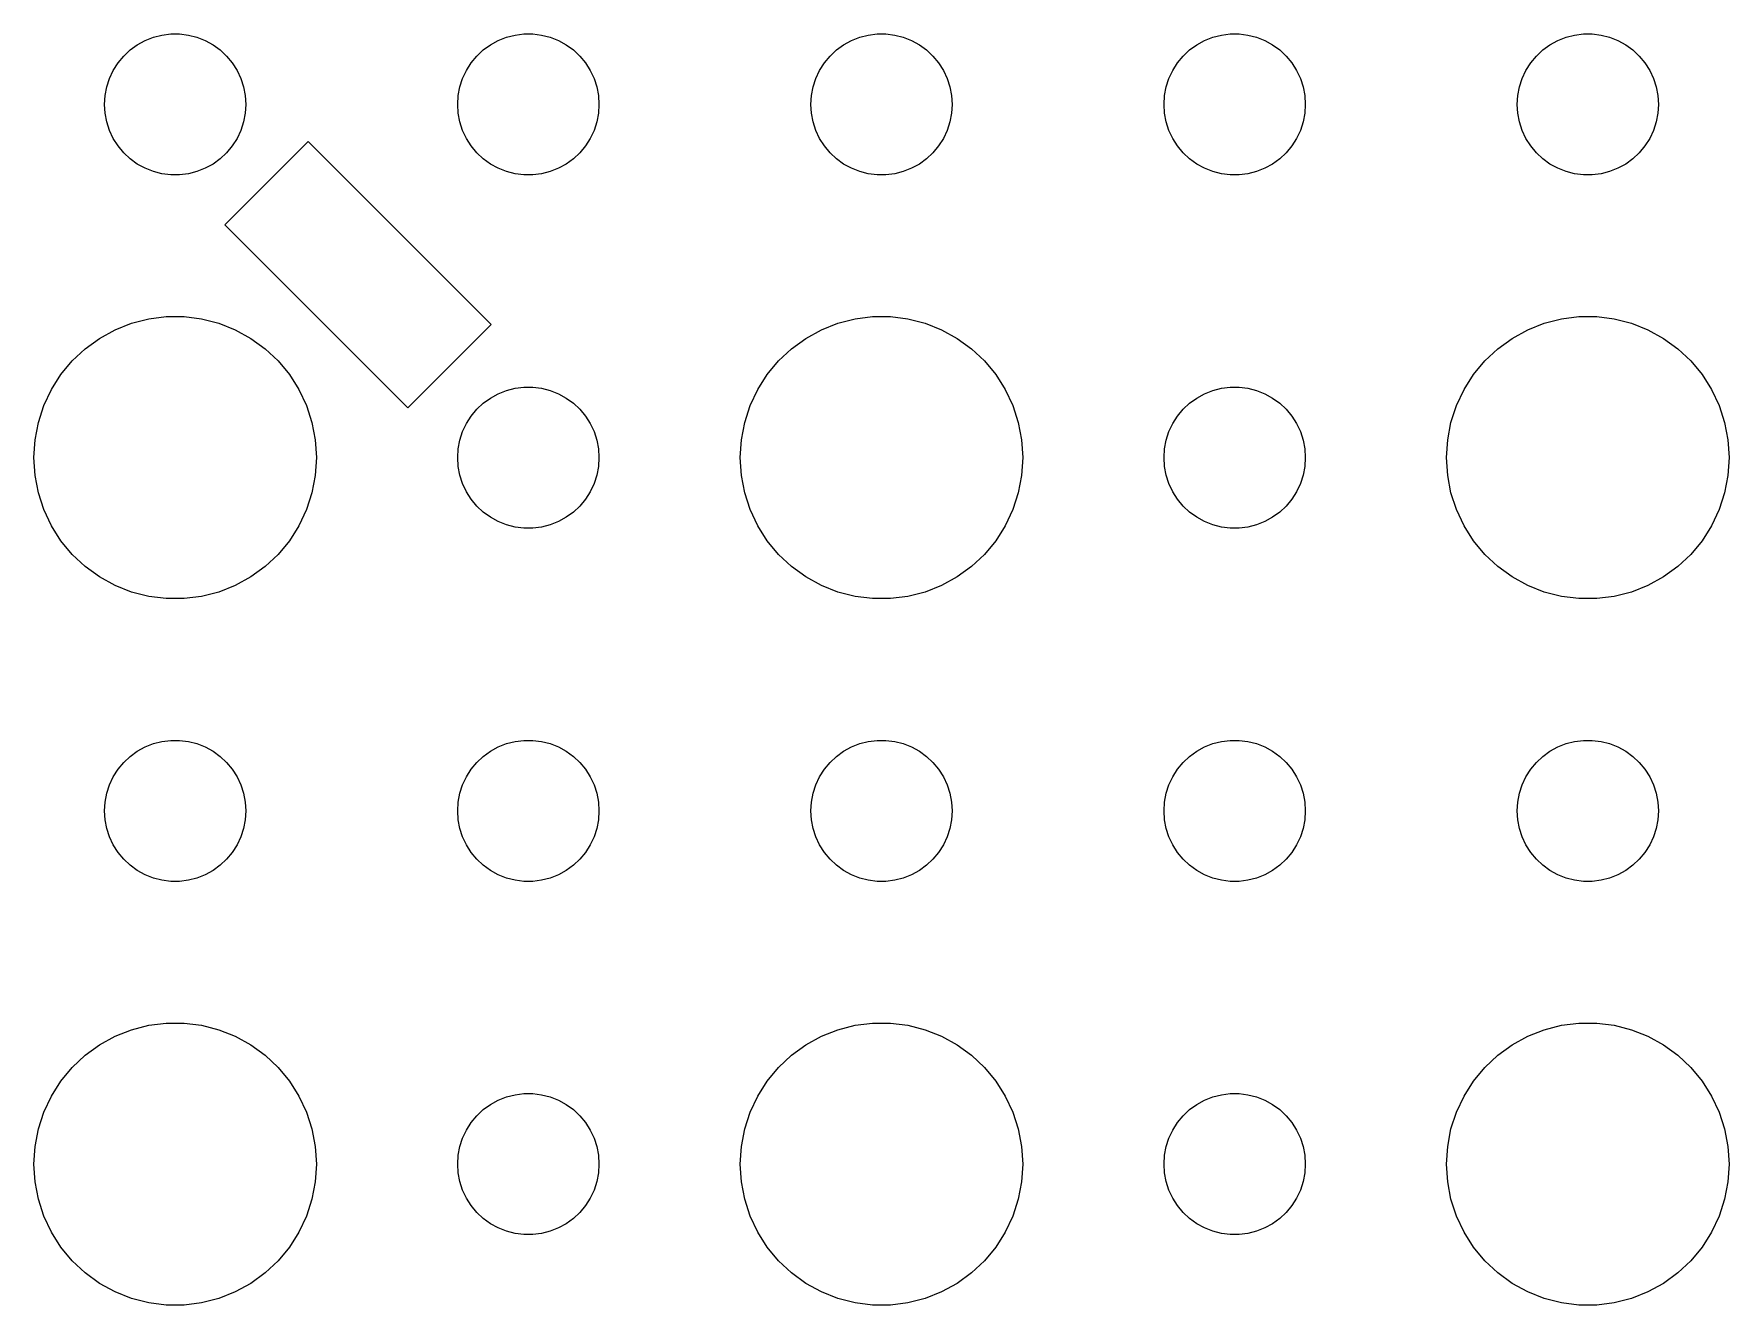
# Model space of a CAD drawing. Header units: metres. Extents: x -69 to 69, y 41 to 289.
# Drawn here: x -3 to 33, y 202.01 to 229 of the extents above; entities that cross this region are included whole.
import ezdxf

# ---------------------------------------------------------------- set-up
doc = ezdxf.new("R2010")
doc.units = ezdxf.units.M

msp = doc.modelspace()

# ---------------------------------------------------------------- linework, layer by layer
for p, q in [((-0.46352, 228.927), (-0.28107, 228.973)), ((-0.28107, 228.973), (-0.09418, 228.997)), ((-0.09418, 228.997), (0.09418, 228.997)), ((0.09418, 228.997), (0.28107, 228.973)), ((0.28107, 228.973), (0.46352, 228.927)), ((7.03647, 228.927), (7.21892, 228.973)), ((7.21892, 228.973), (7.40581, 228.997)), ((7.40581, 228.997), (7.59418, 228.997)), ((7.59418, 228.997), (7.78107, 228.973)), ((7.78107, 228.973), (7.96352, 228.927)), ((14.5365, 228.927), (14.7189, 228.973)), ((14.7189, 228.973), (14.9058, 228.997)), ((14.9058, 228.997), (15.0942, 228.997)), ((15.0942, 228.997), (15.2811, 228.973)), ((15.2811, 228.973), (15.4635, 228.927)), ((22.0365, 228.927), (22.2189, 228.973)), ((22.2189, 228.973), (22.4058, 228.997)), ((22.4058, 228.997), (22.5942, 228.997)), ((22.5942, 228.997), (22.7811, 228.973)), ((22.7811, 228.973), (22.9635, 228.927)), ((29.5365, 228.927), (29.7189, 228.973)), ((29.7189, 228.973), (29.9058, 228.997)), ((29.9058, 228.997), (30.0942, 228.997)), ((30.0942, 228.997), (30.2811, 228.973)), ((30.2811, 228.973), (30.4635, 228.927)), ((-1.09344, 228.527), (-0.95613, 228.656)), ((-0.95613, 228.656), (-0.80373, 228.766)), ((-0.80373, 228.766), (-0.63866, 228.857)), ((-0.63866, 228.857), (-0.46352, 228.927)), ((0.46352, 228.927), (0.63866, 228.857)), ((0.63866, 228.857), (0.80373, 228.766)), ((0.80373, 228.766), (0.95613, 228.656)), ((0.95613, 228.656), (1.09344, 228.527)), ((6.40654, 228.527), (6.54385, 228.656)), ((6.54385, 228.656), (6.69626, 228.766)), ((6.69626, 228.766), (6.86133, 228.857)), ((6.86133, 228.857), (7.03647, 228.927)), ((7.96352, 228.927), (8.13866, 228.857)), ((8.13866, 228.857), (8.30373, 228.766)), ((8.30373, 228.766), (8.45613, 228.656)), ((8.45613, 228.656), (8.59344, 228.527)), ((13.9065, 228.527), (14.0439, 228.656)), ((14.0439, 228.656), (14.1963, 228.766)), ((14.1963, 228.766), (14.3613, 228.857)), ((14.3613, 228.857), (14.5365, 228.927)), ((15.4635, 228.927), (15.6387, 228.857)), ((15.6387, 228.857), (15.8037, 228.766)), ((15.8037, 228.766), (15.9561, 228.656)), ((15.9561, 228.656), (16.0934, 228.527)), ((21.4065, 228.527), (21.5439, 228.656)), ((21.5439, 228.656), (21.6963, 228.766)), ((21.6963, 228.766), (21.8613, 228.857)), ((21.8613, 228.857), (22.0365, 228.927)), ((22.9635, 228.927), (23.1387, 228.857)), ((23.1387, 228.857), (23.3037, 228.766)), ((23.3037, 228.766), (23.4561, 228.656)), ((23.4561, 228.656), (23.5934, 228.527)), ((28.9065, 228.527), (29.0439, 228.656)), ((29.0439, 228.656), (29.1963, 228.766)), ((29.1963, 228.766), (29.3613, 228.857)), ((29.3613, 228.857), (29.5365, 228.927)), ((30.4635, 228.927), (30.6387, 228.857)), ((30.6387, 228.857), (30.8037, 228.766)), ((30.8037, 228.766), (30.9561, 228.656)), ((30.9561, 228.656), (31.0934, 228.527)), ((-1.31445, 228.223), (-1.21352, 228.382)), ((-1.21352, 228.382), (-1.09344, 228.527)), ((1.09344, 228.527), (1.21352, 228.382)), ((1.21352, 228.382), (1.31445, 228.223)), ((6.18553, 228.223), (6.28647, 228.382)), ((6.28647, 228.382), (6.40654, 228.527)), ((8.59344, 228.527), (8.71352, 228.382)), ((8.71352, 228.382), (8.81445, 228.223)), ((13.6855, 228.223), (13.7865, 228.382)), ((13.7865, 228.382), (13.9065, 228.527)), ((16.0934, 228.527), (16.2135, 228.382)), ((16.2135, 228.382), (16.3145, 228.223)), ((21.1855, 228.223), (21.2865, 228.382)), ((21.2865, 228.382), (21.4065, 228.527)), ((23.5934, 228.527), (23.7135, 228.382)), ((23.7135, 228.382), (23.8145, 228.223)), ((28.6855, 228.223), (28.7865, 228.382)), ((28.7865, 228.382), (28.9065, 228.527)), ((31.0934, 228.527), (31.2135, 228.382)), ((31.2135, 228.382), (31.3145, 228.223)), ((-1.45287, 227.873), (-1.39465, 228.052)), ((-1.39465, 228.052), (-1.31445, 228.223)), ((1.31445, 228.223), (1.39465, 228.052)), ((1.39465, 228.052), (1.45287, 227.873)), ((6.04712, 227.873), (6.10533, 228.052)), ((6.10533, 228.052), (6.18553, 228.223)), ((8.81445, 228.223), (8.89465, 228.052)), ((8.89465, 228.052), (8.95287, 227.873)), ((13.5471, 227.873), (13.6053, 228.052)), ((13.6053, 228.052), (13.6855, 228.223)), ((16.3145, 228.223), (16.3947, 228.052)), ((16.3947, 228.052), (16.4529, 227.873)), ((21.0471, 227.873), (21.1053, 228.052)), ((21.1053, 228.052), (21.1855, 228.223)), ((23.8145, 228.223), (23.8947, 228.052)), ((23.8947, 228.052), (23.9529, 227.873)), ((28.5471, 227.873), (28.6053, 228.052)), ((28.6053, 228.052), (28.6855, 228.223)), ((31.3145, 228.223), (31.3947, 228.052)), ((31.3947, 228.052), (31.4529, 227.873)), ((-1.5, 227.5), (-1.48816, 227.688)), ((-1.48816, 227.688), (-1.45287, 227.873)), ((1.45287, 227.873), (1.48816, 227.688)), ((1.48816, 227.688), (1.5, 227.5)), ((6, 227.5), (6.01183, 227.688)), ((6.01183, 227.688), (6.04712, 227.873)), ((8.95287, 227.873), (8.98816, 227.688)), ((8.98816, 227.688), (9, 227.5)), ((13.5, 227.5), (13.5118, 227.688)), ((13.5118, 227.688), (13.5471, 227.873)), ((16.4529, 227.873), (16.4882, 227.688)), ((16.4882, 227.688), (16.5, 227.5)), ((21, 227.5), (21.0118, 227.688)), ((21.0118, 227.688), (21.0471, 227.873)), ((23.9529, 227.873), (23.9882, 227.688)), ((23.9882, 227.688), (24, 227.5)), ((28.5, 227.5), (28.5118, 227.688)), ((28.5118, 227.688), (28.5471, 227.873)), ((31.4529, 227.873), (31.4882, 227.688)), ((31.4882, 227.688), (31.5, 227.5)), ((-1.48816, 227.312), (-1.5, 227.5)), ((-1.45287, 227.127), (-1.48816, 227.312)), ((1.48816, 227.312), (1.45287, 227.127)), ((1.5, 227.5), (1.48816, 227.312)), ((6.01183, 227.312), (6, 227.5)), ((6.04712, 227.127), (6.01183, 227.312)), ((8.98816, 227.312), (8.95287, 227.127)), ((9, 227.5), (8.98816, 227.312)), ((13.5118, 227.312), (13.5, 227.5)), ((13.5471, 227.127), (13.5118, 227.312)), ((16.4882, 227.312), (16.4529, 227.127)), ((16.5, 227.5), (16.4882, 227.312)), ((21.0118, 227.312), (21, 227.5)), ((21.0471, 227.127), (21.0118, 227.312)), ((23.9882, 227.312), (23.9529, 227.127)), ((24, 227.5), (23.9882, 227.312)), ((28.5118, 227.312), (28.5, 227.5)), ((28.5471, 227.127), (28.5118, 227.312)), ((31.4882, 227.312), (31.4529, 227.127)), ((31.5, 227.5), (31.4882, 227.312)), ((-1.39465, 226.948), (-1.45287, 227.127)), ((-1.31445, 226.777), (-1.39465, 226.948)), ((1.39465, 226.948), (1.31445, 226.777)), ((1.45287, 227.127), (1.39465, 226.948)), ((6.10533, 226.948), (6.04712, 227.127)), ((6.18553, 226.777), (6.10533, 226.948)), ((8.89465, 226.948), (8.81445, 226.777)), ((8.95287, 227.127), (8.89465, 226.948)), ((13.6053, 226.948), (13.5471, 227.127)), ((13.6855, 226.777), (13.6053, 226.948)), ((16.3947, 226.948), (16.3145, 226.777)), ((16.4529, 227.127), (16.3947, 226.948)), ((21.1053, 226.948), (21.0471, 227.127)), ((21.1855, 226.777), (21.1053, 226.948)), ((23.8947, 226.948), (23.8145, 226.777)), ((23.9529, 227.127), (23.8947, 226.948)), ((28.6053, 226.948), (28.5471, 227.127)), ((28.6855, 226.777), (28.6053, 226.948)), ((31.3947, 226.948), (31.3145, 226.777)), ((31.4529, 227.127), (31.3947, 226.948)), ((-1.21352, 226.618), (-1.31445, 226.777)), ((-1.09344, 226.473), (-1.21352, 226.618)), ((-0.95613, 226.344), (-1.09344, 226.473)), ((1.09344, 226.473), (0.95613, 226.344)), ((1.05664, 224.943), (2.8244, 226.711)), ((1.21352, 226.618), (1.09344, 226.473)), ((1.31445, 226.777), (1.21352, 226.618)), ((2.8244, 226.711), (6.71112, 222.824)), ((6.28647, 226.618), (6.18553, 226.777)), ((6.40654, 226.473), (6.28647, 226.618)), ((6.54385, 226.344), (6.40654, 226.473)), ((8.59344, 226.473), (8.45613, 226.344)), ((8.71352, 226.618), (8.59344, 226.473)), ((8.81445, 226.777), (8.71352, 226.618)), ((13.7865, 226.618), (13.6855, 226.777)), ((13.9065, 226.473), (13.7865, 226.618)), ((14.0439, 226.344), (13.9065, 226.473)), ((16.0934, 226.473), (15.9561, 226.344)), ((16.2135, 226.618), (16.0934, 226.473)), ((16.3145, 226.777), (16.2135, 226.618)), ((21.2865, 226.618), (21.1855, 226.777)), ((21.4065, 226.473), (21.2865, 226.618)), ((21.5439, 226.344), (21.4065, 226.473)), ((23.5934, 226.473), (23.4561, 226.344)), ((23.7135, 226.618), (23.5934, 226.473)), ((23.8145, 226.777), (23.7135, 226.618)), ((28.7865, 226.618), (28.6855, 226.777)), ((28.9065, 226.473), (28.7865, 226.618)), ((29.0439, 226.344), (28.9065, 226.473)), ((31.0934, 226.473), (30.9561, 226.344)), ((31.2135, 226.618), (31.0934, 226.473)), ((31.3145, 226.777), (31.2135, 226.618)), ((-0.80373, 226.234), (-0.95613, 226.344)), ((-0.63866, 226.143), (-0.80373, 226.234)), ((-0.46352, 226.073), (-0.63866, 226.143)), ((0.63866, 226.143), (0.46352, 226.073)), ((0.80373, 226.234), (0.63866, 226.143)), ((0.95613, 226.344), (0.80373, 226.234)), ((6.69626, 226.234), (6.54385, 226.344)), ((6.86133, 226.143), (6.69626, 226.234)), ((7.03647, 226.073), (6.86133, 226.143)), ((8.13866, 226.143), (7.96352, 226.073)), ((8.30373, 226.234), (8.13866, 226.143)), ((8.45613, 226.344), (8.30373, 226.234)), ((14.1963, 226.234), (14.0439, 226.344)), ((14.3613, 226.143), (14.1963, 226.234)), ((14.5365, 226.073), (14.3613, 226.143)), ((15.6387, 226.143), (15.4635, 226.073)), ((15.8037, 226.234), (15.6387, 226.143)), ((15.9561, 226.344), (15.8037, 226.234)), ((21.6963, 226.234), (21.5439, 226.344)), ((21.8613, 226.143), (21.6963, 226.234)), ((22.0365, 226.073), (21.8613, 226.143)), ((23.1387, 226.143), (22.9635, 226.073)), ((23.3037, 226.234), (23.1387, 226.143)), ((23.4561, 226.344), (23.3037, 226.234)), ((29.1963, 226.234), (29.0439, 226.344)), ((29.3613, 226.143), (29.1963, 226.234)), ((29.5365, 226.073), (29.3613, 226.143)), ((30.6387, 226.143), (30.4635, 226.073)), ((30.8037, 226.234), (30.6387, 226.143)), ((30.9561, 226.344), (30.8037, 226.234)), ((-0.28107, 226.027), (-0.46352, 226.073)), ((-0.09418, 226.003), (-0.28107, 226.027)), ((0.09418, 226.003), (-0.09418, 226.003)), ((0.28107, 226.027), (0.09418, 226.003)), ((0.46352, 226.073), (0.28107, 226.027)), ((7.21892, 226.027), (7.03647, 226.073)), ((7.40581, 226.003), (7.21892, 226.027)), ((7.59418, 226.003), (7.40581, 226.003)), ((7.78107, 226.027), (7.59418, 226.003)), ((7.96352, 226.073), (7.78107, 226.027)), ((14.7189, 226.027), (14.5365, 226.073)), ((14.9058, 226.003), (14.7189, 226.027)), ((15.0942, 226.003), (14.9058, 226.003)), ((15.2811, 226.027), (15.0942, 226.003)), ((15.4635, 226.073), (15.2811, 226.027)), ((22.2189, 226.027), (22.0365, 226.073)), ((22.4058, 226.003), (22.2189, 226.027)), ((22.5942, 226.003), (22.4058, 226.003)), ((22.7811, 226.027), (22.5942, 226.003)), ((22.9635, 226.073), (22.7811, 226.027)), ((29.7189, 226.027), (29.5365, 226.073)), ((29.9058, 226.003), (29.7189, 226.027)), ((30.0942, 226.003), (29.9058, 226.003)), ((30.2811, 226.027), (30.0942, 226.003)), ((30.4635, 226.073), (30.2811, 226.027)), ((4.94334, 221.057), (1.05664, 224.943)), ((-1.27733, 222.714), (-0.92705, 222.853)), ((-0.92705, 222.853), (-0.56213, 222.947)), ((-0.56213, 222.947), (-0.18837, 222.994)), ((-0.18837, 222.994), (0.18837, 222.994)), ((0.18837, 222.994), (0.56213, 222.947)), ((0.56213, 222.947), (0.92705, 222.853)), ((0.92705, 222.853), (1.27733, 222.714)), ((13.7227, 222.714), (14.0729, 222.853)), ((14.0729, 222.853), (14.4379, 222.947)), ((14.4379, 222.947), (14.8116, 222.994)), ((14.8116, 222.994), (15.1884, 222.994)), ((15.1884, 222.994), (15.5621, 222.947)), ((15.5621, 222.947), (15.927, 222.853)), ((15.927, 222.853), (16.2773, 222.714)), ((28.7227, 222.714), (29.0729, 222.853)), ((29.0729, 222.853), (29.4379, 222.947)), ((29.4379, 222.947), (29.8116, 222.994)), ((29.8116, 222.994), (30.1884, 222.994)), ((30.1884, 222.994), (30.5621, 222.947)), ((30.5621, 222.947), (30.927, 222.853)), ((30.927, 222.853), (31.2773, 222.714)), ((-1.91226, 222.312), (-1.60747, 222.533)), ((-1.60747, 222.533), (-1.27733, 222.714)), ((1.27733, 222.714), (1.60747, 222.533)), ((1.60747, 222.533), (1.91226, 222.312)), ((6.71112, 222.824), (4.94334, 221.057)), ((13.0877, 222.312), (13.3925, 222.533)), ((13.3925, 222.533), (13.7227, 222.714)), ((16.2773, 222.714), (16.6075, 222.533)), ((16.6075, 222.533), (16.9123, 222.312)), ((28.0877, 222.312), (28.3925, 222.533)), ((28.3925, 222.533), (28.7227, 222.714)), ((31.2773, 222.714), (31.6075, 222.533)), ((31.6075, 222.533), (31.9123, 222.312)), ((-2.1869, 222.054), (-1.91226, 222.312)), ((1.91226, 222.312), (2.1869, 222.054)), ((12.8131, 222.054), (13.0877, 222.312)), ((16.9123, 222.312), (17.1869, 222.054)), ((27.8131, 222.054), (28.0877, 222.312)), ((31.9123, 222.312), (32.1869, 222.054)), ((-2.62891, 221.445), (-2.42705, 221.763)), ((-2.42705, 221.763), (-2.1869, 222.054)), ((2.1869, 222.054), (2.42705, 221.763)), ((2.42705, 221.763), (2.62891, 221.445)), ((12.3711, 221.445), (12.5729, 221.763)), ((12.5729, 221.763), (12.8131, 222.054)), ((17.1869, 222.054), (17.427, 221.763)), ((17.427, 221.763), (17.6289, 221.445)), ((27.3711, 221.445), (27.5729, 221.763)), ((27.5729, 221.763), (27.8131, 222.054)), ((32.1869, 222.054), (32.427, 221.763)), ((32.427, 221.763), (32.6289, 221.445)), ((-2.78932, 221.104), (-2.62891, 221.445)), ((2.62891, 221.445), (2.78932, 221.104)), ((6.86133, 221.357), (7.03647, 221.427)), ((7.03647, 221.427), (7.21892, 221.473)), ((7.21892, 221.473), (7.40581, 221.497)), ((7.40581, 221.497), (7.59418, 221.497)), ((7.59418, 221.497), (7.78107, 221.473)), ((7.78107, 221.473), (7.96352, 221.427)), ((7.96352, 221.427), (8.13866, 221.357)), ((12.2107, 221.104), (12.3711, 221.445)), ((17.6289, 221.445), (17.7893, 221.104)), ((21.8613, 221.357), (22.0365, 221.427)), ((22.0365, 221.427), (22.2189, 221.473)), ((22.2189, 221.473), (22.4058, 221.497)), ((22.4058, 221.497), (22.5942, 221.497)), ((22.5942, 221.497), (22.7811, 221.473)), ((22.7811, 221.473), (22.9635, 221.427)), ((22.9635, 221.427), (23.1387, 221.357)), ((27.2107, 221.104), (27.3711, 221.445)), ((32.6289, 221.445), (32.7893, 221.104)), ((-2.90575, 220.746), (-2.78932, 221.104)), ((2.78932, 221.104), (2.90575, 220.746)), ((6.40654, 221.027), (6.54385, 221.156)), ((6.54385, 221.156), (6.69626, 221.266)), ((6.69626, 221.266), (6.86133, 221.357)), ((8.13866, 221.357), (8.30373, 221.266)), ((8.30373, 221.266), (8.45613, 221.156)), ((8.45613, 221.156), (8.59344, 221.027)), ((12.0942, 220.746), (12.2107, 221.104)), ((17.7893, 221.104), (17.9057, 220.746)), ((21.4065, 221.027), (21.5439, 221.156)), ((21.5439, 221.156), (21.6963, 221.266)), ((21.6963, 221.266), (21.8613, 221.357)), ((23.1387, 221.357), (23.3037, 221.266)), ((23.3037, 221.266), (23.4561, 221.156)), ((23.4561, 221.156), (23.5934, 221.027)), ((27.0942, 220.746), (27.2107, 221.104)), ((32.7893, 221.104), (32.9057, 220.746)), ((-2.97633, 220.376), (-2.90575, 220.746)), ((2.90575, 220.746), (2.97633, 220.376)), ((6.10533, 220.552), (6.18553, 220.723)), ((6.18553, 220.723), (6.28647, 220.882)), ((6.28647, 220.882), (6.40654, 221.027)), ((8.59344, 221.027), (8.71352, 220.882)), ((8.71352, 220.882), (8.81445, 220.723)), ((8.81445, 220.723), (8.89465, 220.552)), ((12.0237, 220.376), (12.0942, 220.746)), ((17.9057, 220.746), (17.9763, 220.376)), ((21.1053, 220.552), (21.1855, 220.723)), ((21.1855, 220.723), (21.2865, 220.882)), ((21.2865, 220.882), (21.4065, 221.027)), ((23.5934, 221.027), (23.7135, 220.882)), ((23.7135, 220.882), (23.8145, 220.723)), ((23.8145, 220.723), (23.8947, 220.552)), ((27.0237, 220.376), (27.0942, 220.746)), ((32.9057, 220.746), (32.9763, 220.376)), ((-3, 220), (-2.97633, 220.376)), ((2.97633, 220.376), (3, 220)), ((6.01183, 220.188), (6.04712, 220.373)), ((6.04712, 220.373), (6.10533, 220.552)), ((8.89465, 220.552), (8.95287, 220.373)), ((8.95287, 220.373), (8.98816, 220.188)), ((12, 220), (12.0237, 220.376)), ((17.9763, 220.376), (18, 220)), ((21.0118, 220.188), (21.0471, 220.373)), ((21.0471, 220.373), (21.1053, 220.552)), ((23.8947, 220.552), (23.9529, 220.373)), ((23.9529, 220.373), (23.9882, 220.188)), ((27, 220), (27.0237, 220.376)), ((32.9763, 220.376), (33, 220)), ((-2.97633, 219.624), (-3, 220)), ((3, 220), (2.97633, 219.624)), ((6, 220), (6.01183, 220.188)), ((6.01183, 219.812), (6, 220)), ((8.98816, 220.188), (9, 220)), ((9, 220), (8.98816, 219.812)), ((12.0237, 219.624), (12, 220)), ((18, 220), (17.9763, 219.624)), ((21, 220), (21.0118, 220.188)), ((21.0118, 219.812), (21, 220)), ((23.9882, 220.188), (24, 220)), ((24, 220), (23.9882, 219.812)), ((27.0237, 219.624), (27, 220)), ((33, 220), (32.9763, 219.624)), ((-2.90575, 219.254), (-2.97633, 219.624)), ((2.97633, 219.624), (2.90575, 219.254)), ((6.04712, 219.627), (6.01183, 219.812)), ((6.10533, 219.448), (6.04712, 219.627)), ((8.95287, 219.627), (8.89465, 219.448)), ((8.98816, 219.812), (8.95287, 219.627)), ((12.0942, 219.254), (12.0237, 219.624)), ((17.9763, 219.624), (17.9057, 219.254)), ((21.0471, 219.627), (21.0118, 219.812)), ((21.1053, 219.448), (21.0471, 219.627)), ((23.9529, 219.627), (23.8947, 219.448)), ((23.9882, 219.812), (23.9529, 219.627)), ((27.0942, 219.254), (27.0237, 219.624)), ((32.9763, 219.624), (32.9057, 219.254)), ((-2.78932, 218.896), (-2.90575, 219.254)), ((2.90575, 219.254), (2.78932, 218.896)), ((6.18553, 219.277), (6.10533, 219.448)), ((6.28647, 219.118), (6.18553, 219.277)), ((8.81445, 219.277), (8.71352, 219.118)), ((8.89465, 219.448), (8.81445, 219.277)), ((12.2107, 218.896), (12.0942, 219.254)), ((17.9057, 219.254), (17.7893, 218.896)), ((21.1855, 219.277), (21.1053, 219.448)), ((21.2865, 219.118), (21.1855, 219.277)), ((23.8145, 219.277), (23.7135, 219.118)), ((23.8947, 219.448), (23.8145, 219.277)), ((27.2107, 218.896), (27.0942, 219.254)), ((32.9057, 219.254), (32.7893, 218.896)), ((-2.62891, 218.555), (-2.78932, 218.896)), ((2.78932, 218.896), (2.62891, 218.555)), ((6.40654, 218.973), (6.28647, 219.118)), ((6.54385, 218.844), (6.40654, 218.973)), ((8.59344, 218.973), (8.45613, 218.844)), ((8.71352, 219.118), (8.59344, 218.973)), ((12.3711, 218.555), (12.2107, 218.896)), ((17.7893, 218.896), (17.6289, 218.555)), ((21.4065, 218.973), (21.2865, 219.118)), ((21.5439, 218.844), (21.4065, 218.973)), ((23.5934, 218.973), (23.4561, 218.844)), ((23.7135, 219.118), (23.5934, 218.973)), ((27.3711, 218.555), (27.2107, 218.896)), ((32.7893, 218.896), (32.6289, 218.555)), ((-2.42705, 218.237), (-2.62891, 218.555)), ((2.62891, 218.555), (2.42705, 218.237)), ((6.69626, 218.734), (6.54385, 218.844)), ((6.86133, 218.643), (6.69626, 218.734)), ((7.03647, 218.573), (6.86133, 218.643)), ((7.21892, 218.527), (7.03647, 218.573)), ((7.40581, 218.503), (7.21892, 218.527)), ((7.78107, 218.527), (7.59418, 218.503)), ((7.96352, 218.573), (7.78107, 218.527)), ((8.13866, 218.643), (7.96352, 218.573)), ((8.30373, 218.734), (8.13866, 218.643)), ((8.45613, 218.844), (8.30373, 218.734)), ((12.5729, 218.237), (12.3711, 218.555)), ((17.6289, 218.555), (17.427, 218.237)), ((21.6963, 218.734), (21.5439, 218.844)), ((21.8613, 218.643), (21.6963, 218.734)), ((22.0365, 218.573), (21.8613, 218.643)), ((22.2189, 218.527), (22.0365, 218.573)), ((22.4058, 218.503), (22.2189, 218.527)), ((22.7811, 218.527), (22.5942, 218.503)), ((22.9635, 218.573), (22.7811, 218.527)), ((23.1387, 218.643), (22.9635, 218.573)), ((23.3037, 218.734), (23.1387, 218.643)), ((23.4561, 218.844), (23.3037, 218.734)), ((27.5729, 218.237), (27.3711, 218.555)), ((32.6289, 218.555), (32.427, 218.237)), ((-2.1869, 217.946), (-2.42705, 218.237)), ((2.42705, 218.237), (2.1869, 217.946)), ((7.59418, 218.503), (7.40581, 218.503)), ((12.8131, 217.946), (12.5729, 218.237)), ((17.427, 218.237), (17.1869, 217.946)), ((22.5942, 218.503), (22.4058, 218.503)), ((27.8131, 217.946), (27.5729, 218.237)), ((32.427, 218.237), (32.1869, 217.946)), ((-1.91226, 217.688), (-2.1869, 217.946)), ((2.1869, 217.946), (1.91226, 217.688)), ((13.0877, 217.688), (12.8131, 217.946)), ((17.1869, 217.946), (16.9123, 217.688)), ((28.0877, 217.688), (27.8131, 217.946)), ((32.1869, 217.946), (31.9123, 217.688)), ((-1.60747, 217.467), (-1.91226, 217.688)), ((-1.27733, 217.286), (-1.60747, 217.467)), ((1.60747, 217.467), (1.27733, 217.286)), ((1.91226, 217.688), (1.60747, 217.467)), ((13.3925, 217.467), (13.0877, 217.688)), ((13.7227, 217.286), (13.3925, 217.467)), ((16.6075, 217.467), (16.2773, 217.286)), ((16.9123, 217.688), (16.6075, 217.467)), ((28.3925, 217.467), (28.0877, 217.688)), ((28.7227, 217.286), (28.3925, 217.467)), ((31.6075, 217.467), (31.2773, 217.286)), ((31.9123, 217.688), (31.6075, 217.467)), ((-0.92705, 217.147), (-1.27733, 217.286)), ((-0.56213, 217.053), (-0.92705, 217.147)), ((0.92705, 217.147), (0.56213, 217.053)), ((1.27733, 217.286), (0.92705, 217.147)), ((14.0729, 217.147), (13.7227, 217.286)), ((14.4379, 217.053), (14.0729, 217.147)), ((15.927, 217.147), (15.5621, 217.053)), ((16.2773, 217.286), (15.927, 217.147)), ((29.0729, 217.147), (28.7227, 217.286)), ((29.4379, 217.053), (29.0729, 217.147)), ((30.927, 217.147), (30.5621, 217.053)), ((31.2773, 217.286), (30.927, 217.147)), ((-0.18837, 217.006), (-0.56213, 217.053)), ((0.18837, 217.006), (-0.18837, 217.006)), ((0.56213, 217.053), (0.18837, 217.006)), ((14.8116, 217.006), (14.4379, 217.053)), ((15.1884, 217.006), (14.8116, 217.006)), ((15.5621, 217.053), (15.1884, 217.006)), ((29.8116, 217.006), (29.4379, 217.053)), ((30.1884, 217.006), (29.8116, 217.006)), ((30.5621, 217.053), (30.1884, 217.006)), ((-0.80373, 213.766), (-0.63866, 213.857)), ((-0.63866, 213.857), (-0.46352, 213.927)), ((-0.46352, 213.927), (-0.28107, 213.973)), ((-0.28107, 213.973), (-0.09418, 213.997)), ((-0.09418, 213.997), (0.09418, 213.997)), ((0.09418, 213.997), (0.28107, 213.973)), ((0.28107, 213.973), (0.46352, 213.927)), ((0.46352, 213.927), (0.63866, 213.857)), ((0.63866, 213.857), (0.80373, 213.766)), ((6.69626, 213.766), (6.86133, 213.857)), ((6.86133, 213.857), (7.03647, 213.927)), ((7.03647, 213.927), (7.21892, 213.973)), ((7.21892, 213.973), (7.40581, 213.997)), ((7.40581, 213.997), (7.59418, 213.997)), ((7.59418, 213.997), (7.78107, 213.973)), ((7.78107, 213.973), (7.96352, 213.927)), ((7.96352, 213.927), (8.13866, 213.857)), ((8.13866, 213.857), (8.30373, 213.766)), ((14.1963, 213.766), (14.3613, 213.857)), ((14.3613, 213.857), (14.5365, 213.927)), ((14.5365, 213.927), (14.7189, 213.973)), ((14.7189, 213.973), (14.9058, 213.997)), ((14.9058, 213.997), (15.0942, 213.997)), ((15.0942, 213.997), (15.2811, 213.973)), ((15.2811, 213.973), (15.4635, 213.927)), ((15.4635, 213.927), (15.6387, 213.857)), ((15.6387, 213.857), (15.8037, 213.766)), ((21.6963, 213.766), (21.8613, 213.857)), ((21.8613, 213.857), (22.0365, 213.927)), ((22.0365, 213.927), (22.2189, 213.973)), ((22.2189, 213.973), (22.4058, 213.997)), ((22.4058, 213.997), (22.5942, 213.997)), ((22.5942, 213.997), (22.7811, 213.973)), ((22.7811, 213.973), (22.9635, 213.927)), ((22.9635, 213.927), (23.1387, 213.857)), ((23.1387, 213.857), (23.3037, 213.766)), ((29.1963, 213.766), (29.3613, 213.857)), ((29.3613, 213.857), (29.5365, 213.927)), ((29.5365, 213.927), (29.7189, 213.973)), ((29.7189, 213.973), (29.9058, 213.997)), ((29.9058, 213.997), (30.0942, 213.997)), ((30.0942, 213.997), (30.2811, 213.973)), ((30.2811, 213.973), (30.4635, 213.927)), ((30.4635, 213.927), (30.6387, 213.857)), ((30.6387, 213.857), (30.8037, 213.766)), ((-1.21352, 213.382), (-1.09344, 213.527)), ((-1.09344, 213.527), (-0.95613, 213.656)), ((-0.95613, 213.656), (-0.80373, 213.766)), ((0.80373, 213.766), (0.95613, 213.656)), ((0.95613, 213.656), (1.09344, 213.527)), ((1.09344, 213.527), (1.21352, 213.382)), ((6.28647, 213.382), (6.40654, 213.527)), ((6.40654, 213.527), (6.54385, 213.656)), ((6.54385, 213.656), (6.69626, 213.766)), ((8.30373, 213.766), (8.45613, 213.656)), ((8.45613, 213.656), (8.59344, 213.527)), ((8.59344, 213.527), (8.71352, 213.382)), ((13.7865, 213.382), (13.9065, 213.527)), ((13.9065, 213.527), (14.0439, 213.656)), ((14.0439, 213.656), (14.1963, 213.766)), ((15.8037, 213.766), (15.9561, 213.656)), ((15.9561, 213.656), (16.0934, 213.527)), ((16.0934, 213.527), (16.2135, 213.382)), ((21.2865, 213.382), (21.4065, 213.527)), ((21.4065, 213.527), (21.5439, 213.656)), ((21.5439, 213.656), (21.6963, 213.766)), ((23.3037, 213.766), (23.4561, 213.656)), ((23.4561, 213.656), (23.5934, 213.527)), ((23.5934, 213.527), (23.7135, 213.382)), ((28.7865, 213.382), (28.9065, 213.527)), ((28.9065, 213.527), (29.0439, 213.656)), ((29.0439, 213.656), (29.1963, 213.766)), ((30.8037, 213.766), (30.9561, 213.656)), ((30.9561, 213.656), (31.0934, 213.527)), ((31.0934, 213.527), (31.2135, 213.382)), ((-1.39465, 213.052), (-1.31445, 213.223)), ((-1.31445, 213.223), (-1.21352, 213.382)), ((1.21352, 213.382), (1.31445, 213.223)), ((1.31445, 213.223), (1.39465, 213.052)), ((6.10533, 213.052), (6.18553, 213.223)), ((6.18553, 213.223), (6.28647, 213.382)), ((8.71352, 213.382), (8.81445, 213.223)), ((8.81445, 213.223), (8.89465, 213.052)), ((13.6053, 213.052), (13.6855, 213.223)), ((13.6855, 213.223), (13.7865, 213.382)), ((16.2135, 213.382), (16.3145, 213.223)), ((16.3145, 213.223), (16.3947, 213.052)), ((21.1053, 213.052), (21.1855, 213.223)), ((21.1855, 213.223), (21.2865, 213.382)), ((23.7135, 213.382), (23.8145, 213.223)), ((23.8145, 213.223), (23.8947, 213.052)), ((28.6053, 213.052), (28.6855, 213.223)), ((28.6855, 213.223), (28.7865, 213.382)), ((31.2135, 213.382), (31.3145, 213.223)), ((31.3145, 213.223), (31.3947, 213.052)), ((-1.48816, 212.688), (-1.45287, 212.873)), ((-1.45287, 212.873), (-1.39465, 213.052)), ((1.39465, 213.052), (1.45287, 212.873)), ((1.45287, 212.873), (1.48816, 212.688)), ((6.01183, 212.688), (6.04712, 212.873)), ((6.04712, 212.873), (6.10533, 213.052)), ((8.89465, 213.052), (8.95287, 212.873)), ((8.95287, 212.873), (8.98816, 212.688)), ((13.5118, 212.688), (13.5471, 212.873)), ((13.5471, 212.873), (13.6053, 213.052)), ((16.3947, 213.052), (16.4529, 212.873)), ((16.4529, 212.873), (16.4882, 212.688)), ((21.0118, 212.688), (21.0471, 212.873)), ((21.0471, 212.873), (21.1053, 213.052)), ((23.8947, 213.052), (23.9529, 212.873)), ((23.9529, 212.873), (23.9882, 212.688)), ((28.5118, 212.688), (28.5471, 212.873)), ((28.5471, 212.873), (28.6053, 213.052)), ((31.3947, 213.052), (31.4529, 212.873)), ((31.4529, 212.873), (31.4882, 212.688)), ((-1.5, 212.5), (-1.48816, 212.688)), ((-1.48816, 212.312), (-1.5, 212.5)), ((1.48816, 212.688), (1.5, 212.5)), ((1.5, 212.5), (1.48816, 212.312)), ((6, 212.5), (6.01183, 212.688)), ((6.01183, 212.312), (6, 212.5)), ((8.98816, 212.688), (9, 212.5)), ((9, 212.5), (8.98816, 212.312)), ((13.5, 212.5), (13.5118, 212.688)), ((13.5118, 212.312), (13.5, 212.5)), ((16.4882, 212.688), (16.5, 212.5)), ((16.5, 212.5), (16.4882, 212.312)), ((21, 212.5), (21.0118, 212.688)), ((21.0118, 212.312), (21, 212.5)), ((23.9882, 212.688), (24, 212.5)), ((24, 212.5), (23.9882, 212.312)), ((28.5, 212.5), (28.5118, 212.688)), ((28.5118, 212.312), (28.5, 212.5)), ((31.4882, 212.688), (31.5, 212.5)), ((31.5, 212.5), (31.4882, 212.312)), ((-1.45287, 212.127), (-1.48816, 212.312)), ((-1.39465, 211.948), (-1.45287, 212.127)), ((1.45287, 212.127), (1.39465, 211.948)), ((1.48816, 212.312), (1.45287, 212.127)), ((6.04712, 212.127), (6.01183, 212.312)), ((6.10533, 211.948), (6.04712, 212.127)), ((8.95287, 212.127), (8.89465, 211.948)), ((8.98816, 212.312), (8.95287, 212.127)), ((13.5471, 212.127), (13.5118, 212.312)), ((13.6053, 211.948), (13.5471, 212.127)), ((16.4529, 212.127), (16.3947, 211.948)), ((16.4882, 212.312), (16.4529, 212.127)), ((21.0471, 212.127), (21.0118, 212.312)), ((21.1053, 211.948), (21.0471, 212.127)), ((23.9529, 212.127), (23.8947, 211.948)), ((23.9882, 212.312), (23.9529, 212.127)), ((28.5471, 212.127), (28.5118, 212.312)), ((28.6053, 211.948), (28.5471, 212.127)), ((31.4529, 212.127), (31.3947, 211.948)), ((31.4882, 212.312), (31.4529, 212.127)), ((-1.31445, 211.777), (-1.39465, 211.948)), ((-1.21352, 211.618), (-1.31445, 211.777)), ((1.31445, 211.777), (1.21352, 211.618)), ((1.39465, 211.948), (1.31445, 211.777)), ((6.18553, 211.777), (6.10533, 211.948)), ((6.28647, 211.618), (6.18553, 211.777)), ((8.81445, 211.777), (8.71352, 211.618)), ((8.89465, 211.948), (8.81445, 211.777)), ((13.6855, 211.777), (13.6053, 211.948)), ((13.7865, 211.618), (13.6855, 211.777)), ((16.3145, 211.777), (16.2135, 211.618)), ((16.3947, 211.948), (16.3145, 211.777)), ((21.1855, 211.777), (21.1053, 211.948)), ((21.2865, 211.618), (21.1855, 211.777)), ((23.8145, 211.777), (23.7135, 211.618)), ((23.8947, 211.948), (23.8145, 211.777)), ((28.6855, 211.777), (28.6053, 211.948)), ((28.7865, 211.618), (28.6855, 211.777)), ((31.3145, 211.777), (31.2135, 211.618)), ((31.3947, 211.948), (31.3145, 211.777)), ((-1.09344, 211.473), (-1.21352, 211.618)), ((-0.95613, 211.344), (-1.09344, 211.473)), ((-0.80373, 211.234), (-0.95613, 211.344)), ((0.95613, 211.344), (0.80373, 211.234)), ((1.09344, 211.473), (0.95613, 211.344)), ((1.21352, 211.618), (1.09344, 211.473)), ((6.40654, 211.473), (6.28647, 211.618)), ((6.54385, 211.344), (6.40654, 211.473)), ((6.69626, 211.234), (6.54385, 211.344)), ((8.45613, 211.344), (8.30373, 211.234)), ((8.59344, 211.473), (8.45613, 211.344)), ((8.71352, 211.618), (8.59344, 211.473)), ((13.9065, 211.473), (13.7865, 211.618)), ((14.0439, 211.344), (13.9065, 211.473)), ((14.1963, 211.234), (14.0439, 211.344)), ((15.9561, 211.344), (15.8037, 211.234)), ((16.0934, 211.473), (15.9561, 211.344)), ((16.2135, 211.618), (16.0934, 211.473)), ((21.4065, 211.473), (21.2865, 211.618)), ((21.5439, 211.344), (21.4065, 211.473)), ((21.6963, 211.234), (21.5439, 211.344)), ((23.4561, 211.344), (23.3037, 211.234)), ((23.5934, 211.473), (23.4561, 211.344)), ((23.7135, 211.618), (23.5934, 211.473)), ((28.9065, 211.473), (28.7865, 211.618)), ((29.0439, 211.344), (28.9065, 211.473)), ((29.1963, 211.234), (29.0439, 211.344)), ((30.9561, 211.344), (30.8037, 211.234)), ((31.0934, 211.473), (30.9561, 211.344)), ((31.2135, 211.618), (31.0934, 211.473)), ((-0.63866, 211.143), (-0.80373, 211.234)), ((-0.46352, 211.073), (-0.63866, 211.143)), ((-0.28107, 211.027), (-0.46352, 211.073)), ((-0.09418, 211.003), (-0.28107, 211.027)), ((0.09418, 211.003), (-0.09418, 211.003)), ((0.28107, 211.027), (0.09418, 211.003)), ((0.46352, 211.073), (0.28107, 211.027)), ((0.63866, 211.143), (0.46352, 211.073)), ((0.80373, 211.234), (0.63866, 211.143)), ((6.86133, 211.143), (6.69626, 211.234)), ((7.03647, 211.073), (6.86133, 211.143)), ((7.21892, 211.027), (7.03647, 211.073)), ((7.40581, 211.003), (7.21892, 211.027)), ((7.59418, 211.003), (7.40581, 211.003)), ((7.78107, 211.027), (7.59418, 211.003)), ((7.96352, 211.073), (7.78107, 211.027)), ((8.13866, 211.143), (7.96352, 211.073)), ((8.30373, 211.234), (8.13866, 211.143)), ((14.3613, 211.143), (14.1963, 211.234)), ((14.5365, 211.073), (14.3613, 211.143)), ((14.7189, 211.027), (14.5365, 211.073)), ((14.9058, 211.003), (14.7189, 211.027)), ((15.0942, 211.003), (14.9058, 211.003)), ((15.2811, 211.027), (15.0942, 211.003)), ((15.4635, 211.073), (15.2811, 211.027)), ((15.6387, 211.143), (15.4635, 211.073)), ((15.8037, 211.234), (15.6387, 211.143)), ((21.8613, 211.143), (21.6963, 211.234)), ((22.0365, 211.073), (21.8613, 211.143)), ((22.2189, 211.027), (22.0365, 211.073)), ((22.4058, 211.003), (22.2189, 211.027)), ((22.5942, 211.003), (22.4058, 211.003)), ((22.7811, 211.027), (22.5942, 211.003)), ((22.9635, 211.073), (22.7811, 211.027)), ((23.1387, 211.143), (22.9635, 211.073)), ((23.3037, 211.234), (23.1387, 211.143)), ((29.3613, 211.143), (29.1963, 211.234)), ((29.5365, 211.073), (29.3613, 211.143)), ((29.7189, 211.027), (29.5365, 211.073)), ((29.9058, 211.003), (29.7189, 211.027)), ((30.0942, 211.003), (29.9058, 211.003)), ((30.2811, 211.027), (30.0942, 211.003)), ((30.4635, 211.073), (30.2811, 211.027)), ((30.6387, 211.143), (30.4635, 211.073)), ((30.8037, 211.234), (30.6387, 211.143)), ((-1.27733, 207.714), (-0.92705, 207.853)), ((-0.92705, 207.853), (-0.56213, 207.947)), ((-0.56213, 207.947), (-0.18837, 207.994)), ((-0.18837, 207.994), (0.18837, 207.994)), ((0.18837, 207.994), (0.56213, 207.947)), ((0.56213, 207.947), (0.92705, 207.853)), ((0.92705, 207.853), (1.27733, 207.714)), ((13.7227, 207.714), (14.0729, 207.853)), ((14.0729, 207.853), (14.4379, 207.947)), ((14.4379, 207.947), (14.8116, 207.994)), ((14.8116, 207.994), (15.1884, 207.994)), ((15.1884, 207.994), (15.5621, 207.947)), ((15.5621, 207.947), (15.927, 207.853)), ((15.927, 207.853), (16.2773, 207.714)), ((28.7227, 207.714), (29.0729, 207.853)), ((29.0729, 207.853), (29.4379, 207.947)), ((29.4379, 207.947), (29.8116, 207.994)), ((29.8116, 207.994), (30.1884, 207.994)), ((30.1884, 207.994), (30.5621, 207.947)), ((30.5621, 207.947), (30.927, 207.853)), ((30.927, 207.853), (31.2773, 207.714)), ((-1.91226, 207.312), (-1.60747, 207.533)), ((-1.60747, 207.533), (-1.27733, 207.714)), ((1.27733, 207.714), (1.60747, 207.533)), ((1.60747, 207.533), (1.91226, 207.312)), ((13.0877, 207.312), (13.3925, 207.533)), ((13.3925, 207.533), (13.7227, 207.714)), ((16.2773, 207.714), (16.6075, 207.533)), ((16.6075, 207.533), (16.9123, 207.312)), ((28.0877, 207.312), (28.3925, 207.533)), ((28.3925, 207.533), (28.7227, 207.714)), ((31.2773, 207.714), (31.6075, 207.533)), ((31.6075, 207.533), (31.9123, 207.312)), ((-2.42705, 206.763), (-2.1869, 207.054)), ((-2.1869, 207.054), (-1.91226, 207.312)), ((1.91226, 207.312), (2.1869, 207.054)), ((2.1869, 207.054), (2.42705, 206.763)), ((12.5729, 206.763), (12.8131, 207.054)), ((12.8131, 207.054), (13.0877, 207.312)), ((16.9123, 207.312), (17.1869, 207.054)), ((17.1869, 207.054), (17.427, 206.763)), ((27.5729, 206.763), (27.8131, 207.054)), ((27.8131, 207.054), (28.0877, 207.312)), ((31.9123, 207.312), (32.1869, 207.054)), ((32.1869, 207.054), (32.427, 206.763)), ((-2.62891, 206.445), (-2.42705, 206.763)), ((2.42705, 206.763), (2.62891, 206.445)), ((12.3711, 206.445), (12.5729, 206.763)), ((17.427, 206.763), (17.6289, 206.445)), ((27.3711, 206.445), (27.5729, 206.763)), ((32.427, 206.763), (32.6289, 206.445)), ((-2.78932, 206.104), (-2.62891, 206.445)), ((2.62891, 206.445), (2.78932, 206.104)), ((6.69626, 206.266), (6.86133, 206.357)), ((6.86133, 206.357), (7.03647, 206.427)), ((7.03647, 206.427), (7.21892, 206.473)), ((7.21892, 206.473), (7.40581, 206.497)), ((7.40581, 206.497), (7.59418, 206.497)), ((7.59418, 206.497), (7.78107, 206.473)), ((7.78107, 206.473), (7.96352, 206.427)), ((7.96352, 206.427), (8.13866, 206.357)), ((8.13866, 206.357), (8.30373, 206.266)), ((12.2107, 206.104), (12.3711, 206.445)), ((17.6289, 206.445), (17.7893, 206.104)), ((21.6963, 206.266), (21.8613, 206.357)), ((21.8613, 206.357), (22.0365, 206.427)), ((22.0365, 206.427), (22.2189, 206.473)), ((22.2189, 206.473), (22.4058, 206.497)), ((22.4058, 206.497), (22.5942, 206.497)), ((22.5942, 206.497), (22.7811, 206.473)), ((22.7811, 206.473), (22.9635, 206.427)), ((22.9635, 206.427), (23.1387, 206.357)), ((23.1387, 206.357), (23.3037, 206.266)), ((27.2107, 206.104), (27.3711, 206.445)), ((32.6289, 206.445), (32.7893, 206.104)), ((-2.90575, 205.746), (-2.78932, 206.104)), ((2.78932, 206.104), (2.90575, 205.746)), ((6.28647, 205.882), (6.40654, 206.027)), ((6.40654, 206.027), (6.54385, 206.156)), ((6.54385, 206.156), (6.69626, 206.266)), ((8.30373, 206.266), (8.45613, 206.156)), ((8.45613, 206.156), (8.59344, 206.027)), ((8.59344, 206.027), (8.71352, 205.882)), ((12.0942, 205.746), (12.2107, 206.104)), ((17.7893, 206.104), (17.9057, 205.746)), ((21.2865, 205.882), (21.4065, 206.027)), ((21.4065, 206.027), (21.5439, 206.156)), ((21.5439, 206.156), (21.6963, 206.266)), ((23.3037, 206.266), (23.4561, 206.156)), ((23.4561, 206.156), (23.5934, 206.027)), ((23.5934, 206.027), (23.7135, 205.882)), ((27.0942, 205.746), (27.2107, 206.104)), ((32.7893, 206.104), (32.9057, 205.746)), ((-2.97633, 205.376), (-2.90575, 205.746)), ((2.90575, 205.746), (2.97633, 205.376)), ((6.10533, 205.552), (6.18553, 205.723)), ((6.18553, 205.723), (6.28647, 205.882)), ((8.71352, 205.882), (8.81445, 205.723)), ((8.81445, 205.723), (8.89465, 205.552)), ((12.0237, 205.376), (12.0942, 205.746)), ((17.9057, 205.746), (17.9763, 205.376)), ((21.1053, 205.552), (21.1855, 205.723)), ((21.1855, 205.723), (21.2865, 205.882)), ((23.7135, 205.882), (23.8145, 205.723)), ((23.8145, 205.723), (23.8947, 205.552)), ((27.0237, 205.376), (27.0942, 205.746)), ((32.9057, 205.746), (32.9763, 205.376)), ((-3, 205), (-2.97633, 205.376)), ((2.97633, 205.376), (3, 205)), ((6.01183, 205.188), (6.04712, 205.373)), ((6.04712, 205.373), (6.10533, 205.552)), ((8.89465, 205.552), (8.95287, 205.373)), ((8.95287, 205.373), (8.98816, 205.188)), ((12, 205), (12.0237, 205.376)), ((17.9763, 205.376), (18, 205)), ((21.0118, 205.188), (21.0471, 205.373)), ((21.0471, 205.373), (21.1053, 205.552)), ((23.8947, 205.552), (23.9529, 205.373)), ((23.9529, 205.373), (23.9882, 205.188)), ((27, 205), (27.0237, 205.376)), ((32.9763, 205.376), (33, 205)), ((-2.97633, 204.624), (-3, 205)), ((3, 205), (2.97633, 204.624)), ((6, 205), (6.01183, 205.188)), ((6.01183, 204.812), (6, 205)), ((8.98816, 205.188), (9, 205)), ((9, 205), (8.98816, 204.812)), ((12.0237, 204.624), (12, 205)), ((18, 205), (17.9763, 204.624)), ((21, 205), (21.0118, 205.188)), ((21.0118, 204.812), (21, 205)), ((23.9882, 205.188), (24, 205)), ((24, 205), (23.9882, 204.812)), ((27.0237, 204.624), (27, 205)), ((33, 205), (32.9763, 204.624)), ((-2.90575, 204.254), (-2.97633, 204.624)), ((2.97633, 204.624), (2.90575, 204.254)), ((6.04712, 204.627), (6.01183, 204.812)), ((6.10533, 204.448), (6.04712, 204.627)), ((8.95287, 204.627), (8.89465, 204.448)), ((8.98816, 204.812), (8.95287, 204.627)), ((12.0942, 204.254), (12.0237, 204.624)), ((17.9763, 204.624), (17.9057, 204.254)), ((21.0471, 204.627), (21.0118, 204.812)), ((21.1053, 204.448), (21.0471, 204.627)), ((23.9529, 204.627), (23.8947, 204.448)), ((23.9882, 204.812), (23.9529, 204.627)), ((27.0942, 204.254), (27.0237, 204.624)), ((32.9763, 204.624), (32.9057, 204.254)), ((-2.78932, 203.896), (-2.90575, 204.254)), ((2.90575, 204.254), (2.78932, 203.896)), ((6.18553, 204.277), (6.10533, 204.448)), ((6.28647, 204.118), (6.18553, 204.277)), ((8.81445, 204.277), (8.71352, 204.118)), ((8.89465, 204.448), (8.81445, 204.277)), ((12.2107, 203.896), (12.0942, 204.254)), ((17.9057, 204.254), (17.7893, 203.896)), ((21.1855, 204.277), (21.1053, 204.448)), ((21.2865, 204.118), (21.1855, 204.277)), ((23.8145, 204.277), (23.7135, 204.118)), ((23.8947, 204.448), (23.8145, 204.277)), ((27.2107, 203.896), (27.0942, 204.254)), ((32.9057, 204.254), (32.7893, 203.896)), ((-2.62891, 203.555), (-2.78932, 203.896)), ((2.78932, 203.896), (2.62891, 203.555)), ((6.40654, 203.973), (6.28647, 204.118)), ((6.54385, 203.844), (6.40654, 203.973)), ((6.69626, 203.734), (6.54385, 203.844)), ((8.45613, 203.844), (8.30373, 203.734)), ((8.59344, 203.973), (8.45613, 203.844)), ((8.71352, 204.118), (8.59344, 203.973)), ((12.3711, 203.555), (12.2107, 203.896)), ((17.7893, 203.896), (17.6289, 203.555)), ((21.4065, 203.973), (21.2865, 204.118)), ((21.5439, 203.844), (21.4065, 203.973)), ((21.6963, 203.734), (21.5439, 203.844)), ((23.4561, 203.844), (23.3037, 203.734)), ((23.5934, 203.973), (23.4561, 203.844)), ((23.7135, 204.118), (23.5934, 203.973)), ((27.3711, 203.555), (27.2107, 203.896)), ((32.7893, 203.896), (32.6289, 203.555)), ((-2.42705, 203.237), (-2.62891, 203.555)), ((2.62891, 203.555), (2.42705, 203.237)), ((6.86133, 203.643), (6.69626, 203.734)), ((7.03647, 203.573), (6.86133, 203.643)), ((7.21892, 203.527), (7.03647, 203.573)), ((7.40581, 203.503), (7.21892, 203.527)), ((7.59418, 203.503), (7.40581, 203.503)), ((7.78107, 203.527), (7.59418, 203.503)), ((7.96352, 203.573), (7.78107, 203.527)), ((8.13866, 203.643), (7.96352, 203.573)), ((8.30373, 203.734), (8.13866, 203.643)), ((12.5729, 203.237), (12.3711, 203.555)), ((17.6289, 203.555), (17.427, 203.237)), ((21.8613, 203.643), (21.6963, 203.734)), ((22.0365, 203.573), (21.8613, 203.643)), ((22.2189, 203.527), (22.0365, 203.573)), ((22.4058, 203.503), (22.2189, 203.527)), ((22.5942, 203.503), (22.4058, 203.503)), ((22.7811, 203.527), (22.5942, 203.503)), ((22.9635, 203.573), (22.7811, 203.527)), ((23.1387, 203.643), (22.9635, 203.573)), ((23.3037, 203.734), (23.1387, 203.643)), ((27.5729, 203.237), (27.3711, 203.555)), ((32.6289, 203.555), (32.427, 203.237)), ((-2.1869, 202.946), (-2.42705, 203.237)), ((2.42705, 203.237), (2.1869, 202.946)), ((12.8131, 202.946), (12.5729, 203.237)), ((17.427, 203.237), (17.1869, 202.946)), ((27.8131, 202.946), (27.5729, 203.237)), ((32.427, 203.237), (32.1869, 202.946)), ((-1.91226, 202.688), (-2.1869, 202.946)), ((-1.60747, 202.467), (-1.91226, 202.688)), ((1.91226, 202.688), (1.60747, 202.467)), ((2.1869, 202.946), (1.91226, 202.688)), ((13.0877, 202.688), (12.8131, 202.946)), ((13.3925, 202.467), (13.0877, 202.688)), ((16.9123, 202.688), (16.6075, 202.467)), ((17.1869, 202.946), (16.9123, 202.688)), ((28.0877, 202.688), (27.8131, 202.946)), ((28.3925, 202.467), (28.0877, 202.688)), ((31.9123, 202.688), (31.6075, 202.467)), ((32.1869, 202.946), (31.9123, 202.688)), ((-1.27733, 202.286), (-1.60747, 202.467)), ((1.60747, 202.467), (1.27733, 202.286)), ((13.7227, 202.286), (13.3925, 202.467)), ((16.6075, 202.467), (16.2773, 202.286)), ((28.7227, 202.286), (28.3925, 202.467)), ((31.6075, 202.467), (31.2773, 202.286)), ((-0.92705, 202.147), (-1.27733, 202.286)), ((-0.56213, 202.053), (-0.92705, 202.147)), ((-0.18837, 202.006), (-0.56213, 202.053)), ((0.18837, 202.006), (-0.18837, 202.006)), ((0.56213, 202.053), (0.18837, 202.006)), ((0.92705, 202.147), (0.56213, 202.053)), ((1.27733, 202.286), (0.92705, 202.147)), ((14.0729, 202.147), (13.7227, 202.286)), ((14.4379, 202.053), (14.0729, 202.147)), ((14.8116, 202.006), (14.4379, 202.053)), ((15.1884, 202.006), (14.8116, 202.006)), ((15.5621, 202.053), (15.1884, 202.006)), ((15.927, 202.147), (15.5621, 202.053)), ((16.2773, 202.286), (15.927, 202.147)), ((29.0729, 202.147), (28.7227, 202.286)), ((29.4379, 202.053), (29.0729, 202.147)), ((29.8116, 202.006), (29.4379, 202.053)), ((30.1884, 202.006), (29.8116, 202.006)), ((30.5621, 202.053), (30.1884, 202.006)), ((30.927, 202.147), (30.5621, 202.053)), ((31.2773, 202.286), (30.927, 202.147))]:
    msp.add_line(p, q)

doc.saveas('drawing.dxf')
